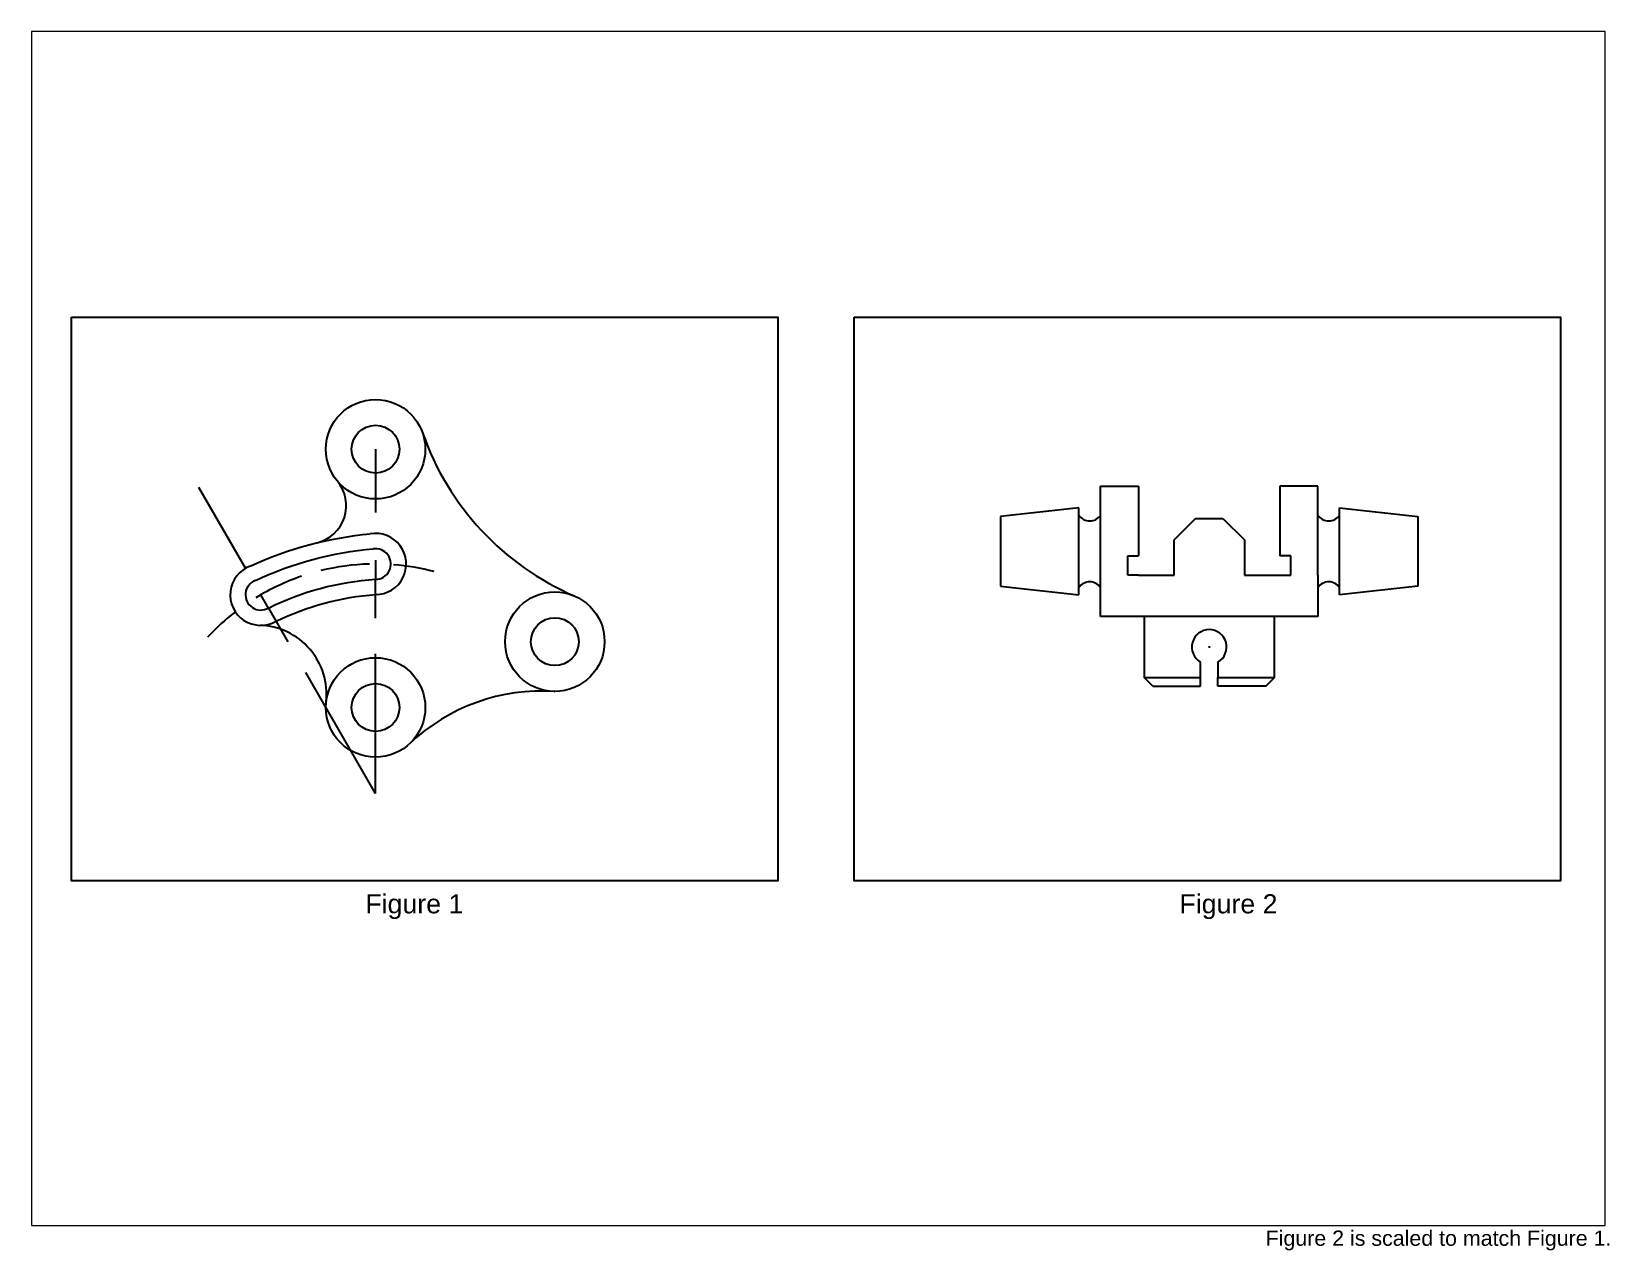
# Paper-space layout 'Graphics Area' of a CAD drawing. Header units: millimetres. Extents: x 26 to 232, y 16 to 176.
# The model-space entities are those that its viewports show. They can reach past a viewport. Long polylines and large blocks are cut down to what shows.
import ezdxf

# ---------------------------------------------------------------- set-up
doc = ezdxf.new("R2010")
doc.units = ezdxf.units.MM
doc.styles.get("Standard").update_dxf_attribs({"font": 'arial.ttf'})

msp = doc.modelspace()

# ---------------------------------------------------------------- linework, layer by layer
for p, q in [((250, 250), (250, 216.88)), ((182, 187.78), (157.63, 230)), ((628.94, 162.51), (628.94, 230.65)), ((628.94, 230.65), (648.81, 230.65)), ((648.81, 230.65), (648.81, 194.31)), ((742.51, 230.65), (722.64, 230.65)), ((722.64, 230.65), (722.64, 194.31)), ((742.51, 184.09), (742.51, 230.65)), ((617.58, 219.29), (576.69, 214.75)), ((576.69, 214.75), (576.69, 178.41)), ((617.58, 173.87), (617.58, 219.29)), ((753.87, 173.87), (753.87, 219.29)), ((753.87, 219.29), (794.76, 214.75)), ((794.76, 214.75), (794.76, 178.41)), ((678.57, 213.84), (667.33, 202.6)), ((678.57, 213.84), (692.88, 213.84)), ((692.88, 213.84), (704.12, 202.6)), ((667.33, 184.09), (667.33, 202.6)), ((704.12, 202.6), (704.12, 184.09)), ((250, 192), (250, 182)), ((643.14, 184.09), (643.14, 194.31)), ((643.14, 194.31), (648.81, 194.31)), ((728.32, 194.31), (722.64, 194.31)), ((728.32, 184.09), (728.32, 194.31)), ((250, 161.68), (250, 182)), ((648.81, 184.09), (643.14, 184.09)), ((648.81, 184.09), (667.33, 184.09)), ((704.12, 184.09), (728.32, 184.09)), ((742.51, 184.09), (742.51, 162.51)), ((194, 166.99), (190, 173.92)), ((576.69, 178.41), (617.58, 173.87)), ((794.76, 178.41), (753.87, 173.87)), ((194, 166.99), (204.16, 149.4)), ((651.65, 162.51), (628.94, 162.51)), ((742.51, 162.51), (719.8, 162.51)), ((250, 70), (250, 143)), ((250, 70), (213.5, 133.22)), ((681.18, 130.71), (681.18, 138.74)), ((690.27, 138.74), (690.27, 130.71)), ((656.2, 126.16), (651.65, 130.71)), ((656.2, 126.16), (681.18, 126.16)), ((681.18, 126.16), (681.18, 130.71)), ((681.18, 126.16), (681.18, 130.71)), ((690.27, 126.16), (690.27, 130.71)), ((715.26, 126.16), (690.27, 126.16)), ((715.26, 126.16), (719.8, 130.71)), ((343.58, 123.36), (343.7, 123.4))]:
    msp.add_line(p, q)
for points in [[(184.5, 188.95, -0.084327), (247.25, 205.76)], [(187.18, 181.41, -0.088501), (248.7, 197.89)], [(194, 166.99, -0.098664), (250, 182, -0.098664)], [(198, 160.07, -0.096136), (250, 174, -0.096136)]]:
    msp.add_lwpolyline(points, format="xyb")
msp.add_lwpolyline([(690.27, 130.71), (719.8, 130.71), (719.8, 162.51), (651.65, 162.51), (651.65, 130.71), (681.18, 130.71)])
for centre, radius in [((250, 250), 26), ((250, 250), 12.5), ((343.7, 149.4), 26), ((343.7, 149.4), 12.5), ((250, 115), 26), ((685.73, 146.61), 0.114), ((250, 115), 12.5)]:
    msp.add_circle(centre, radius)
for centre, radius, start, end in [((411.43, 306.42), 145, 199.26409, 246.66823), ((214.69, 220.52), 20, 283.70155, 39.85495), ((623.26, 219.29), 6.81, 213.55731, 326.44269), ((748.19, 219.29), 6.81, 213.55731, 326.44269), ((250, 190), 16, 270, 99.90333), ((250, 190), 8, 270, 99.35749), ((250, 70), 120, 91.47964, 103.8301), ((190, 173.92), 16, 110.09667, 300), ((250, 70), 120, 108.78999, 121.42551), ((250, 70), 120, 75.21491, 85.50271), ((190, 173.92), 8, 110.64251, 300), ((623.26, 173.87), 6.81, 33.55731, 146.44269), ((748.19, 173.87), 6.81, 33.55731, 146.44269), ((250, 70), 120, 127.64511, 137.05312), ((188.39, 121.95), 36, 353.5657, 88.22634), ((685.73, 146.61), 9.09, 300, 240), ((336.72, 23.59), 100, 86.06648, 133.49373)]:
    msp.add_arc(centre, radius, start, end)

psp = doc.layouts.new('Graphics Area')

# ---------------------------------------------------------------- linework, layer by layer
for points in [[(30.91, 138.16), (123.23, 138.16), (123.23, 64.54), (30.91, 64.54)], [(133.18, 138.16), (225.5, 138.16), (225.5, 64.54), (133.18, 64.54)]]:
    psp.add_lwpolyline(points, close=True)

# ---------------------------------------------------------------- texts
for s, height, p in [('Figure 1', 2.5, (69.31, 60.27)), ('Figure 2', 2.5, (175.69, 60.27)), ('Figure 2 is scaled to match Figure 1.', 2, (186.95, 16.83))]:
    psp.add_text(s, height=height).set_placement(p)

# ---------------------------------------------------------------- viewports
at = {"layer": '0'}
psp.add_viewport(center=(128.5, 97.5), size=(205.6, 156), view_center_point=(481.4, 156.3), view_height=624, dxfattribs=at)

doc.saveas('drawing.dxf')
